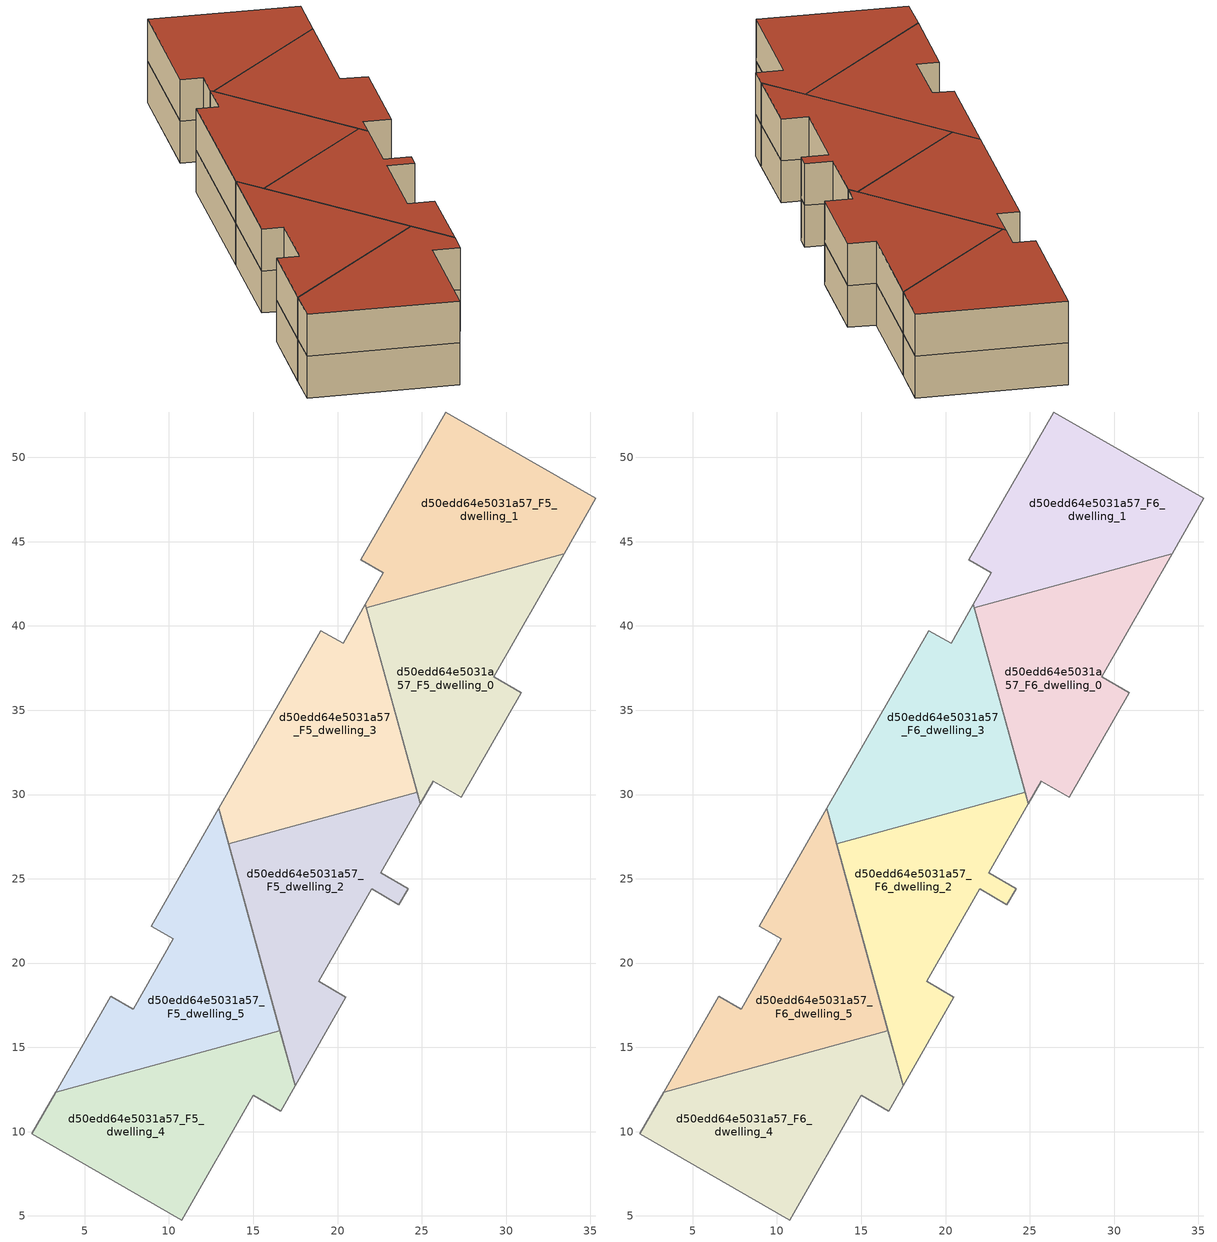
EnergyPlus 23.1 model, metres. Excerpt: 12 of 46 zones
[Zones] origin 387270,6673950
d50edd64e5031a57_F5_dwelling_0
 floor to d50edd64e5031a57_F4_dwelling_0 (EU_floor_Construction): 33.45,44.3 29.26,36.99 30.89,36.04 27.33,29.85 25.67,30.78 24.91,29.45 21.72,41.08 z15
 wall adiabatic (EU_wall_Construction): 21.72,41.08 24.91,29.45 25.67,30.78 27.33,29.85 30.89,36.04 29.26,36.99 33.45,44.3 z15:18
 wall to d50edd64e5031a57_F5_dwelling_1 (EU_wall_Construction): 33.45,44.3 21.72,41.08 z15:18
d50edd64e5031a57_F5_dwelling_1
 floor to d50edd64e5031a57_F4_dwelling_1 (EU_floor_Construction): 35.32,47.57 33.45,44.3 21.72,41.08 21.66,41.29 22.72,43.16 21.39,43.92 26.41,52.69 z15
 wall adiabatic (EU_wall_Construction): 33.45,44.3 35.32,47.57 26.41,52.69 21.39,43.92 22.72,43.16 21.66,41.29 21.72,41.08 z15:18
d50edd64e5031a57_F5_dwelling_2
 floor to d50edd64e5031a57_F4_dwelling_2 (EU_floor_Construction): 24.72,30.15 24.91,29.45 22.57,25.36 24.2,24.42 23.64,23.46 22.02,24.4 18.89,18.91 20.49,17.98 17.49,12.71 13.54,27.07 z15
 wall adiabatic (EU_wall_Construction): 13.54,27.07 17.49,12.71 20.49,17.98 18.89,18.91 22.02,24.4 23.64,23.46 24.2,24.42 22.57,25.36 24.91,29.45 24.72,30.15 z15:18
 wall to d50edd64e5031a57_F5_dwelling_3 (EU_wall_Construction): 24.72,30.15 13.54,27.07 z15:18
d50edd64e5031a57_F5_dwelling_3
 floor to d50edd64e5031a57_F4_dwelling_3 (EU_floor_Construction): 21.66,41.29 24.72,30.15 13.54,27.07 12.96,29.18 18.99,39.73 20.34,38.96 z15
 wall adiabatic (EU_wall_Construction): 24.72,30.15 21.66,41.29 20.34,38.96 18.99,39.73 12.96,29.18 13.54,27.07 z15:18
d50edd64e5031a57_F5_dwelling_4
 floor to d50edd64e5031a57_F4_dwelling_4 (EU_floor_Construction): 16.58,16 17.49,12.71 16.63,11.21 14.99,12.16 10.75,4.76 1.86,9.88 3.27,12.34 z15
 wall adiabatic (EU_wall_Construction): 3.27,12.34 1.86,9.88 10.75,4.76 14.99,12.16 16.63,11.21 17.49,12.71 16.58,16 z15:18
 wall to d50edd64e5031a57_F5_dwelling_5 (EU_wall_Construction): 16.58,16 3.27,12.34 z15:18
d50edd64e5031a57_F5_dwelling_5
 floor to d50edd64e5031a57_F4_dwelling_5 (EU_floor_Construction): 12.96,29.18 16.58,16 3.27,12.34 6.53,18.03 7.87,17.25 10.26,21.45 8.96,22.18 z15
 wall adiabatic (EU_wall_Construction): 16.58,16 12.96,29.18 8.96,22.18 10.26,21.45 7.87,17.25 6.53,18.03 3.27,12.34 z15:18
d50edd64e5031a57_F6_dwelling_0
 floor to d50edd64e5031a57_F5_dwelling_0 (EU_floor_Construction): 33.45,44.3 29.26,36.99 30.89,36.04 27.33,29.85 25.67,30.78 24.91,29.45 21.72,41.08 z18
 wall adiabatic (EU_wall_Construction): 21.72,41.08 24.91,29.45 25.67,30.78 27.33,29.85 30.89,36.04 29.26,36.99 33.45,44.3 z18:21
 wall to d50edd64e5031a57_F6_dwelling_1 (EU_wall_Construction): 33.45,44.3 21.72,41.08 z18:21
 roof outside (EU_roof_Construction): 27.33,29.85 30.89,36.04 29.26,36.99 33.45,44.3 21.72,41.08 24.91,29.45 25.67,30.78 z21
d50edd64e5031a57_F6_dwelling_1
 floor to d50edd64e5031a57_F5_dwelling_1 (EU_floor_Construction): 35.32,47.57 33.45,44.3 21.72,41.08 21.66,41.29 22.72,43.16 21.39,43.92 26.41,52.69 z18
 wall adiabatic (EU_wall_Construction): 33.45,44.3 35.32,47.57 26.41,52.69 21.39,43.92 22.72,43.16 21.66,41.29 21.72,41.08 z18:21
 roof outside (EU_roof_Construction): 33.45,44.3 35.32,47.57 26.41,52.69 21.39,43.92 22.72,43.16 21.66,41.29 21.72,41.08 z21
d50edd64e5031a57_F6_dwelling_2
 floor to d50edd64e5031a57_F5_dwelling_2 (EU_floor_Construction): 24.72,30.15 24.91,29.45 22.57,25.36 24.2,24.42 23.64,23.46 22.02,24.4 18.89,18.91 20.49,17.98 17.49,12.71 13.54,27.07 z18
 wall adiabatic (EU_wall_Construction): 13.54,27.07 17.49,12.71 20.49,17.98 18.89,18.91 22.02,24.4 23.64,23.46 24.2,24.42 22.57,25.36 24.91,29.45 24.72,30.15 z18:21
 wall to d50edd64e5031a57_F6_dwelling_3 (EU_wall_Construction): 24.72,30.15 13.54,27.07 z18:21
 roof outside (EU_roof_Construction): 20.49,17.98 18.89,18.91 22.02,24.4 23.64,23.46 24.2,24.42 22.57,25.36 24.91,29.45 24.72,30.15 13.54,27.07 17.49,12.71 z21
d50edd64e5031a57_F6_dwelling_3
 floor to d50edd64e5031a57_F5_dwelling_3 (EU_floor_Construction): 21.66,41.29 24.72,30.15 13.54,27.07 12.96,29.18 18.99,39.73 20.34,38.96 z18
 wall adiabatic (EU_wall_Construction): 24.72,30.15 21.66,41.29 20.34,38.96 18.99,39.73 12.96,29.18 13.54,27.07 z18:21
 roof outside (EU_roof_Construction): 24.72,30.15 21.66,41.29 20.34,38.96 18.99,39.73 12.96,29.18 13.54,27.07 z21
d50edd64e5031a57_F6_dwelling_4
 floor to d50edd64e5031a57_F5_dwelling_4 (EU_floor_Construction): 16.58,16 17.49,12.71 16.63,11.21 14.99,12.16 10.75,4.76 1.86,9.88 3.27,12.34 z18
 wall adiabatic (EU_wall_Construction): 3.27,12.34 1.86,9.88 10.75,4.76 14.99,12.16 16.63,11.21 17.49,12.71 16.58,16 z18:21
 wall to d50edd64e5031a57_F6_dwelling_5 (EU_wall_Construction): 16.58,16 3.27,12.34 z18:21
 roof outside (EU_roof_Construction): 16.63,11.21 17.49,12.71 16.58,16 3.27,12.34 1.86,9.88 10.75,4.76 14.99,12.16 z21
d50edd64e5031a57_F6_dwelling_5
 floor to d50edd64e5031a57_F5_dwelling_5 (EU_floor_Construction): 12.96,29.18 16.58,16 3.27,12.34 6.53,18.03 7.87,17.25 10.26,21.45 8.96,22.18 z18
 wall adiabatic (EU_wall_Construction): 16.58,16 12.96,29.18 8.96,22.18 10.26,21.45 7.87,17.25 6.53,18.03 3.27,12.34 z18:21
 roof outside (EU_roof_Construction): 16.58,16 12.96,29.18 8.96,22.18 10.26,21.45 7.87,17.25 6.53,18.03 3.27,12.34 z21
[Building]
EU S2 Campaign: North Axis=0; Terrain=City; Solar Distribution=FullExterior
[Site:Location]
Helsinki-Vantaa.AP: Latitude=60.317; Longitude=24.963; Time Zone=2; Elevation=54.6
[SizingPeriod:WeatherFileDays]
AnnualSizingPeriod: Begin Month=1; Begin Day of Month=1; End Month=12; End Day of Month=31; Day of Week for Start Day=Monday; Use Weather File Daylight Saving Period=No; Use Weather File Rain and Snow Indicators=No
[MATERIAL]
EU_InternalMass_Material: Roughness=MediumRough; Thickness=0.1; Conductivity=1; Density=1800; Specific Heat=900; Thermal Absorptance=0.9; Solar Absorptance=0.7; Visible Absorptance=0.7
[MATERIAL:NOMASS] Roughness=MediumRough; Thermal Absorptance=0.9; Solar Absorptance=0.7; Visible Absorptance=0.7
Name | Thermal Resistance
EU_wall_NoMass | 2.6932
EU_roof_NoMass | 3.19818
EU_floor_NoMass | 2.22482
[CONSTRUCTION]
EU_wall_Construction: EU_wall_NoMass
EU_roof_Construction: EU_roof_NoMass
EU_floor_Construction: EU_floor_NoMass
EU_InternalMass_Construction: EU_InternalMass_Material
[ZONE] Type=1; Multiplier=1; Ceiling Height=autocalculate; Floor Area=autocalculate; Part of Total Floor Area=Yes
Name | Volume
d50edd64e5031a57_F5_dwelling_0; d50edd64e5031a57_F6_dwelling_0 | 260.8
d50edd64e5031a57_F5_dwelling_1; d50edd64e5031a57_F6_dwelling_1 | 260.78
d50edd64e5031a57_F5_dwelling_2; d50edd64e5031a57_F6_dwelling_2 | 260.767
d50edd64e5031a57_F5_dwelling_3; d50edd64e5031a57_F6_dwelling_3 | 260.812
d50edd64e5031a57_F5_dwelling_4; d50edd64e5031a57_F6_dwelling_4 | 260.821
d50edd64e5031a57_F5_dwelling_5; d50edd64e5031a57_F6_dwelling_5 | 260.773
[INTERNALMASS] Construction=EU_InternalMass_Construction
Name | Zone or ZoneList | Surface Area
d50edd64e5031a57_F5_dwelling_0_EU_InternalMass | d50edd64e5031a57_F5_dwelling_0 | 86.9331
d50edd64e5031a57_F5_dwelling_1_EU_InternalMass | d50edd64e5031a57_F5_dwelling_1 | 86.9265
d50edd64e5031a57_F5_dwelling_2_EU_InternalMass | d50edd64e5031a57_F5_dwelling_2 | 86.9221
d50edd64e5031a57_F5_dwelling_3_EU_InternalMass | d50edd64e5031a57_F5_dwelling_3 | 86.9373
d50edd64e5031a57_F5_dwelling_4_EU_InternalMass | d50edd64e5031a57_F5_dwelling_4 | 86.9402
d50edd64e5031a57_F5_dwelling_5_EU_InternalMass | d50edd64e5031a57_F5_dwelling_5 | 86.9291
d50edd64e5031a57_F6_dwelling_0_EU_InternalMass | d50edd64e5031a57_F6_dwelling_0 | 86.9331
d50edd64e5031a57_F6_dwelling_1_EU_InternalMass | d50edd64e5031a57_F6_dwelling_1 | 86.9265
d50edd64e5031a57_F6_dwelling_2_EU_InternalMass | d50edd64e5031a57_F6_dwelling_2 | 86.9221
d50edd64e5031a57_F6_dwelling_3_EU_InternalMass | d50edd64e5031a57_F6_dwelling_3 | 86.9373
d50edd64e5031a57_F6_dwelling_4_EU_InternalMass | d50edd64e5031a57_F6_dwelling_4 | 86.9402
d50edd64e5031a57_F6_dwelling_5_EU_InternalMass | d50edd64e5031a57_F6_dwelling_5 | 86.9291
[OTHEREQUIPMENT] Fuel Type=Electricity; Design Level Calculation Method=Watts/Area; Power per Zone Floor Area=1; Fraction Latent=0; Fraction Radiant=0; Fraction Lost=0; Carbon Dioxide Generation Rate=0; EndUse Subcategory=EU_Step8_InternalGains
Name | Zone or ZoneList or Space or SpaceList | Schedule
EU_Step8_InternalGain_d50edd64e5031a57_F5_dwelling_0_f000 | d50edd64e5031a57_F5_dwelling_0 | EU_Step8_GainSchedule_d50edd64e5031a57_F5_dwelling_0_f000
EU_Step8_InternalGain_d50edd64e5031a57_F5_dwelling_1_f000 | d50edd64e5031a57_F5_dwelling_1 | EU_Step8_GainSchedule_d50edd64e5031a57_F5_dwelling_1_f000
EU_Step8_InternalGain_d50edd64e5031a57_F5_dwelling_2_f000 | d50edd64e5031a57_F5_dwelling_2 | EU_Step8_GainSchedule_d50edd64e5031a57_F5_dwelling_2_f000
EU_Step8_InternalGain_d50edd64e5031a57_F5_dwelling_3_f000 | d50edd64e5031a57_F5_dwelling_3 | EU_Step8_GainSchedule_d50edd64e5031a57_F5_dwelling_3_f000
EU_Step8_InternalGain_d50edd64e5031a57_F5_dwelling_4_f000 | d50edd64e5031a57_F5_dwelling_4 | EU_Step8_GainSchedule_d50edd64e5031a57_F5_dwelling_4_f000
EU_Step8_InternalGain_d50edd64e5031a57_F5_dwelling_5_f000 | d50edd64e5031a57_F5_dwelling_5 | EU_Step8_GainSchedule_d50edd64e5031a57_F5_dwelling_5_f000
EU_Step8_InternalGain_d50edd64e5031a57_F6_dwelling_0_f000 | d50edd64e5031a57_F6_dwelling_0 | EU_Step8_GainSchedule_d50edd64e5031a57_F6_dwelling_0_f000
EU_Step8_InternalGain_d50edd64e5031a57_F6_dwelling_1_f000 | d50edd64e5031a57_F6_dwelling_1 | EU_Step8_GainSchedule_d50edd64e5031a57_F6_dwelling_1_f000
EU_Step8_InternalGain_d50edd64e5031a57_F6_dwelling_2_f000 | d50edd64e5031a57_F6_dwelling_2 | EU_Step8_GainSchedule_d50edd64e5031a57_F6_dwelling_2_f000
EU_Step8_InternalGain_d50edd64e5031a57_F6_dwelling_3_f000 | d50edd64e5031a57_F6_dwelling_3 | EU_Step8_GainSchedule_d50edd64e5031a57_F6_dwelling_3_f000
EU_Step8_InternalGain_d50edd64e5031a57_F6_dwelling_4_f000 | d50edd64e5031a57_F6_dwelling_4 | EU_Step8_GainSchedule_d50edd64e5031a57_F6_dwelling_4_f000
EU_Step8_InternalGain_d50edd64e5031a57_F6_dwelling_5_f000 | d50edd64e5031a57_F6_dwelling_5 | EU_Step8_GainSchedule_d50edd64e5031a57_F6_dwelling_5_f000
[ZONEVENTILATION:DESIGNFLOWRATE] Schedule=EU_AlwaysOn; Design Flow Rate Calculation Method=AirChanges/Hour; Air Changes per Hour=0.586271; Ventilation Type=Natural; Fan Pressure Rise=0; Fan Total Efficiency=1; Constant Term Coefficient=1; Temperature Term Coefficient=0; Velocity Term Coefficient=0; Velocity Squared Term Coefficient=0; Minimum Indoor Temperature=-100; Maximum Indoor Temperature=100; Delta Temperature=-100; Minimum Outdoor Temperature=-100; Maximum Outdoor Temperature=100; Maximum Wind Speed=40
Name | Zone or ZoneList or Space or SpaceList
EU_ConstantAir_d50edd64e5031a57_F5_dwelling_0 | d50edd64e5031a57_F5_dwelling_0
EU_ConstantAir_d50edd64e5031a57_F5_dwelling_1 | d50edd64e5031a57_F5_dwelling_1
EU_ConstantAir_d50edd64e5031a57_F5_dwelling_2 | d50edd64e5031a57_F5_dwelling_2
EU_ConstantAir_d50edd64e5031a57_F5_dwelling_3 | d50edd64e5031a57_F5_dwelling_3
EU_ConstantAir_d50edd64e5031a57_F5_dwelling_4 | d50edd64e5031a57_F5_dwelling_4
EU_ConstantAir_d50edd64e5031a57_F5_dwelling_5 | d50edd64e5031a57_F5_dwelling_5
EU_ConstantAir_d50edd64e5031a57_F6_dwelling_0 | d50edd64e5031a57_F6_dwelling_0
EU_ConstantAir_d50edd64e5031a57_F6_dwelling_1 | d50edd64e5031a57_F6_dwelling_1
EU_ConstantAir_d50edd64e5031a57_F6_dwelling_2 | d50edd64e5031a57_F6_dwelling_2
EU_ConstantAir_d50edd64e5031a57_F6_dwelling_3 | d50edd64e5031a57_F6_dwelling_3
EU_ConstantAir_d50edd64e5031a57_F6_dwelling_4 | d50edd64e5031a57_F6_dwelling_4
EU_ConstantAir_d50edd64e5031a57_F6_dwelling_5 | d50edd64e5031a57_F6_dwelling_5
[HVACTEMPLATE:THERMOSTAT] Constant Heating Setpoint=20; Constant Cooling Setpoint=50
EU_HeatOnly_d50edd64e5031a57_F1_dwelling_6; EU_HeatOnly_d50edd64e5031a57_F2_dwelling_0; EU_HeatOnly_d50edd64e5031a57_F2_dwelling_1; EU_HeatOnly_d50edd64e5031a57_F2_dwelling_2; EU_HeatOnly_d50edd64e5031a57_F2_dwelling_3; EU_HeatOnly_d50edd64e5031a57_F2_dwelling_4; EU_HeatOnly_d50edd64e5031a57_F2_dwelling_5; EU_HeatOnly_d50edd64e5031a57_F2_dwelling_6; EU_HeatOnly_d50edd64e5031a57_F3_dwelling_0; EU_HeatOnly_d50edd64e5031a57_F3_dwelling_1; EU_HeatOnly_d50edd64e5031a57_F3_dwelling_2; EU_HeatOnly_d50edd64e5031a57_F3_dwelling_3; EU_HeatOnly_d50edd64e5031a57_F3_dwelling_4; EU_HeatOnly_d50edd64e5031a57_F3_dwelling_5; EU_HeatOnly_d50edd64e5031a57_F3_dwelling_6; EU_HeatOnly_d50edd64e5031a57_F4_dwelling_0; EU_HeatOnly_d50edd64e5031a57_F4_dwelling_1; EU_HeatOnly_d50edd64e5031a57_F4_dwelling_2; EU_HeatOnly_d50edd64e5031a57_F4_dwelling_3; EU_HeatOnly_d50edd64e5031a57_F4_dwelling_4; EU_HeatOnly_d50edd64e5031a57_F4_dwelling_5; EU_HeatOnly_d50edd64e5031a57_F5_dwelling_0; EU_HeatOnly_d50edd64e5031a57_F5_dwelling_1; EU_HeatOnly_d50edd64e5031a57_F5_dwelling_2; EU_HeatOnly_d50edd64e5031a57_F5_dwelling_3; EU_HeatOnly_d50edd64e5031a57_F5_dwelling_4; EU_HeatOnly_d50edd64e5031a57_F5_dwelling_5; EU_HeatOnly_d50edd64e5031a57_F6_dwelling_0; EU_HeatOnly_d50edd64e5031a57_F6_dwelling_1; EU_HeatOnly_d50edd64e5031a57_F6_dwelling_2; EU_HeatOnly_d50edd64e5031a57_F6_dwelling_3; EU_HeatOnly_d50edd64e5031a57_F6_dwelling_4; EU_HeatOnly_d50edd64e5031a57_F6_dwelling_5
[HVACTEMPLATE:ZONE:IDEALLOADSAIRSYSTEM] System Availability Schedule=EU_AlwaysOn; Maximum Heating Supply Air Temperature=50; Minimum Cooling Supply Air Temperature=13; Maximum Heating Supply Air Humidity Ratio=0.0156; Minimum Cooling Supply Air Humidity Ratio=0.0077; Heating Limit=NoLimit; Cooling Limit=NoLimit; Heating Availability Schedule=EU_AlwaysOn; Cooling Availability Schedule=EU_CoolingOff; Dehumidification Control Type=ConstantSensibleHeatRatio; Cooling Sensible Heat Ratio=0.7; Dehumidification Setpoint=60; Humidification Control Type=None; Humidification Setpoint=30; Outdoor Air Method=None; Outdoor Air Flow Rate per Person=0.00944; Outdoor Air Flow Rate per Zone Floor Area=0; Outdoor Air Flow Rate per Zone=0; Demand Controlled Ventilation Type=None; Outdoor Air Economizer Type=NoEconomizer; Heat Recovery Type=None; Sensible Heat Recovery Effectiveness=0.7; Latent Heat Recovery Effectiveness=0.65
Name | Template Thermostat
d50edd64e5031a57_F5_dwelling_0 | EU_HeatOnly_d50edd64e5031a57_F5_dwelling_0
d50edd64e5031a57_F5_dwelling_1 | EU_HeatOnly_d50edd64e5031a57_F5_dwelling_1
d50edd64e5031a57_F5_dwelling_2 | EU_HeatOnly_d50edd64e5031a57_F5_dwelling_2
d50edd64e5031a57_F5_dwelling_3 | EU_HeatOnly_d50edd64e5031a57_F5_dwelling_3
d50edd64e5031a57_F5_dwelling_4 | EU_HeatOnly_d50edd64e5031a57_F5_dwelling_4
d50edd64e5031a57_F5_dwelling_5 | EU_HeatOnly_d50edd64e5031a57_F5_dwelling_5
d50edd64e5031a57_F6_dwelling_0 | EU_HeatOnly_d50edd64e5031a57_F6_dwelling_0
d50edd64e5031a57_F6_dwelling_1 | EU_HeatOnly_d50edd64e5031a57_F6_dwelling_1
d50edd64e5031a57_F6_dwelling_2 | EU_HeatOnly_d50edd64e5031a57_F6_dwelling_2
d50edd64e5031a57_F6_dwelling_3 | EU_HeatOnly_d50edd64e5031a57_F6_dwelling_3
d50edd64e5031a57_F6_dwelling_4 | EU_HeatOnly_d50edd64e5031a57_F6_dwelling_4
d50edd64e5031a57_F6_dwelling_5 | EU_HeatOnly_d50edd64e5031a57_F6_dwelling_5
[SIZING:ZONE] Zone Cooling Design Supply Air Temperature Input Method=SupplyAirTemperature; Zone Cooling Design Supply Air Temperature=13; Zone Heating Design Supply Air Temperature Input Method=SupplyAirTemperature; Zone Heating Design Supply Air Temperature=50; Zone Cooling Design Supply Air Humidity Ratio=0.008; Zone Heating Design Supply Air Humidity Ratio=0.008; Cooling Design Air Flow Method=DesignDay; Cooling Design Air Flow Rate=0; Cooling Minimum Air Flow per Zone Floor Area=0.000762; Cooling Minimum Air Flow=0; Cooling Minimum Air Flow Fraction=0.2; Heating Design Air Flow Method=DesignDay; Heating Design Air Flow Rate=0; Heating Maximum Air Flow per Zone Floor Area=0.002032; Heating Maximum Air Flow=0.141576; Heating Maximum Air Flow Fraction=0.3; Account for Dedicated Outdoor Air System=No; Dedicated Outdoor Air System Control Strategy=NeutralSupplyAir; Dedicated Outdoor Air Low Setpoint Temperature for Design=autosize; Dedicated Outdoor Air High Setpoint Temperature for Design=autosize; Zone Load Sizing Method=Sensible Load Only No Latent Load; Zone Latent Cooling Design Supply Air Humidity Ratio Input Method=HumidityRatioDifference; Zone Cooling Design Supply Air Humidity Ratio Difference=0.005; Zone Latent Heating Design Supply Air Humidity Ratio Input Method=HumidityRatioDifference; Zone Humidification Design Supply Air Humidity Ratio Difference=0.005
d50edd64e5031a57_F5_dwelling_0; d50edd64e5031a57_F5_dwelling_1; d50edd64e5031a57_F5_dwelling_2; d50edd64e5031a57_F5_dwelling_3; d50edd64e5031a57_F5_dwelling_4; d50edd64e5031a57_F5_dwelling_5; d50edd64e5031a57_F6_dwelling_0; d50edd64e5031a57_F6_dwelling_1; d50edd64e5031a57_F6_dwelling_2; d50edd64e5031a57_F6_dwelling_3; d50edd64e5031a57_F6_dwelling_4; d50edd64e5031a57_F6_dwelling_5
[SCHEDULE:CONSTANT]
Name | Hourly Value
EU_AlwaysOn | 1
EU_CoolingOff | 0
[SCHEDULE:FILE] Column Number=1; Rows to Skip at Top=0; Number of Hours of Data=8760; Column Separator=Comma; Interpolate to Timestep=No; Minutes per Item=60; Adjust Schedule for Daylight Savings=Yes
Name | File
EU_Step8_GainSchedule_d50edd64e5031a57_F5_dwelling_0_f000 | ../../schedules/d50edd64e5031a57/d50edd64e5031a57_F5_dwelling_0_f000_gain.csv
EU_Step8_GainSchedule_d50edd64e5031a57_F5_dwelling_1_f000 | ../../schedules/d50edd64e5031a57/d50edd64e5031a57_F5_dwelling_1_f000_gain.csv
EU_Step8_GainSchedule_d50edd64e5031a57_F5_dwelling_2_f000 | ../../schedules/d50edd64e5031a57/d50edd64e5031a57_F5_dwelling_2_f000_gain.csv
EU_Step8_GainSchedule_d50edd64e5031a57_F5_dwelling_3_f000 | ../../schedules/d50edd64e5031a57/d50edd64e5031a57_F5_dwelling_3_f000_gain.csv
EU_Step8_GainSchedule_d50edd64e5031a57_F5_dwelling_4_f000 | ../../schedules/d50edd64e5031a57/d50edd64e5031a57_F5_dwelling_4_f000_gain.csv
EU_Step8_GainSchedule_d50edd64e5031a57_F5_dwelling_5_f000 | ../../schedules/d50edd64e5031a57/d50edd64e5031a57_F5_dwelling_5_f000_gain.csv
EU_Step8_GainSchedule_d50edd64e5031a57_F6_dwelling_0_f000 | ../../schedules/d50edd64e5031a57/d50edd64e5031a57_F6_dwelling_0_f000_gain.csv
EU_Step8_GainSchedule_d50edd64e5031a57_F6_dwelling_1_f000 | ../../schedules/d50edd64e5031a57/d50edd64e5031a57_F6_dwelling_1_f000_gain.csv
EU_Step8_GainSchedule_d50edd64e5031a57_F6_dwelling_2_f000 | ../../schedules/d50edd64e5031a57/d50edd64e5031a57_F6_dwelling_2_f000_gain.csv
EU_Step8_GainSchedule_d50edd64e5031a57_F6_dwelling_3_f000 | ../../schedules/d50edd64e5031a57/d50edd64e5031a57_F6_dwelling_3_f000_gain.csv
EU_Step8_GainSchedule_d50edd64e5031a57_F6_dwelling_4_f000 | ../../schedules/d50edd64e5031a57/d50edd64e5031a57_F6_dwelling_4_f000_gain.csv
EU_Step8_GainSchedule_d50edd64e5031a57_F6_dwelling_5_f000 | ../../schedules/d50edd64e5031a57/d50edd64e5031a57_F6_dwelling_5_f000_gain.csv
